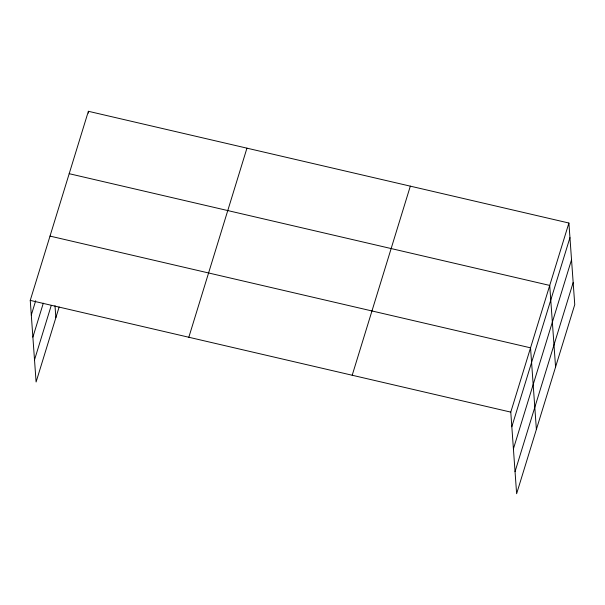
<?xml version="1.0" encoding="UTF-8"?>
<svg xmlns="http://www.w3.org/2000/svg" width="605" height="605" viewBox="0 0 605 605"><rect width="100%" height="100%" fill="white"/><g stroke="black" fill="none" stroke-linecap="round" stroke-linejoin="round"><path stroke-width="0.91" d="M59.146 306.985L36.096 381.974L30.25 300.382L88.375 111.29L568.904 223.026L574.75 304.618L516.625 493.71L510.779 412.118L568.904 223.026M31.301 315.016L35.687 300.73M32.882 337.114L43.31 303.181M34.515 359.877L51.259 305.412M188.821 337.257L246.946 148.164M352.201 375.244L410.326 186.151M511.822 426.752L569.948 237.659M513.411 448.849L571.536 259.749M515.044 471.613L573.169 282.52M69.197 173.696L549.718 285.424L555.572 367.016M50.011 236.094L530.54 347.83L536.385 429.414M30.25 300.382L510.779 412.118M88.375 111.29L88.504 113.12M55.002 305.714L55.864 317.685"/></g></svg>
